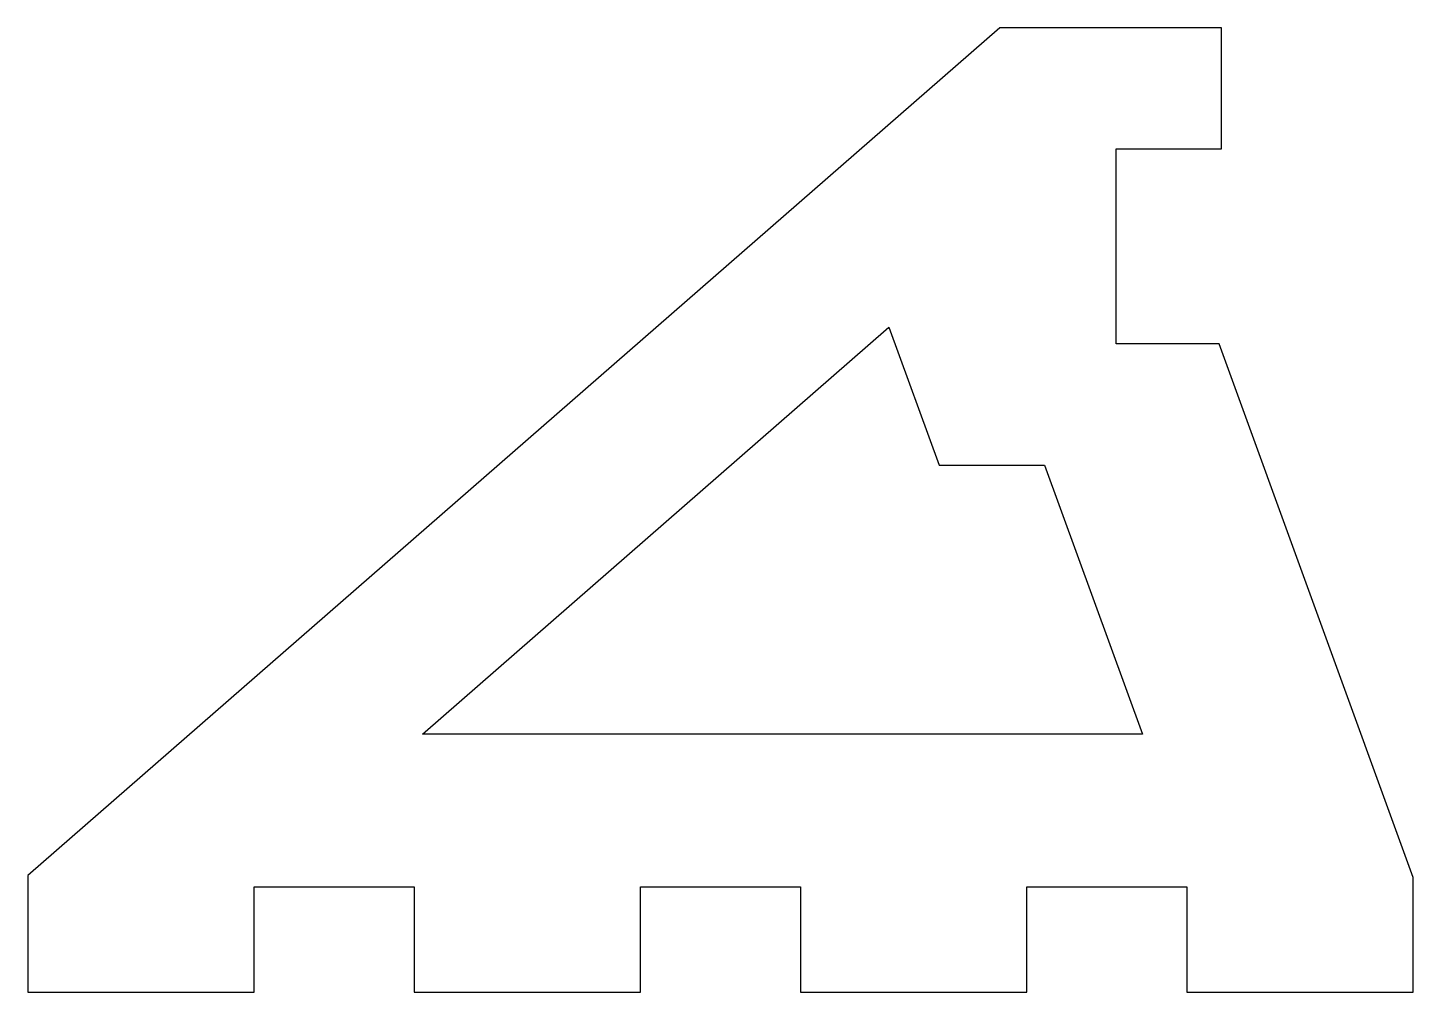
# Model space of a CAD drawing. Header units: millimetres. Extents: x -6.6 to 6.6, y -4.6 to 4.6.
import ezdxf

# ---------------------------------------------------------------- set-up
doc = ezdxf.new("R2010")
doc.units = ezdxf.units.MM
doc.layers.add('CUTOUTS', color=1, linetype='CONTINUOUS')
doc.layers.add('PERIMETER', color=5, linetype='CONTINUOUS')

msp = doc.modelspace()

# ---------------------------------------------------------------- linework, layer by layer
at = {"layer": 'CUTOUTS'}
for p, q in [((-2.829, -2.125), (1.598, 1.733)), ((1.598, 1.733), (2.074, 0.425)), ((2.074, 0.425), (3.076, 0.425)), ((3.076, 0.425), (4.004, -2.125)), ((4.004, -2.125), (-2.829, -2.125))]:
    msp.add_line(p, q, dxfattribs=at)
at = {"layer": 'PERIMETER'}
for p, q in [((2.652, 4.575), (-6.575, -3.466)), ((4.755, 4.575), (2.652, 4.575)), ((4.755, 3.425), (4.755, 4.575)), ((3.755, 1.575), (3.755, 3.425)), ((3.755, 3.425), (4.755, 3.425)), ((4.733, 1.575), (3.755, 1.575)), ((6.575, -3.487), (4.733, 1.575)), ((-6.575, -3.466), (-6.575, -4.575)), ((6.575, -4.575), (6.575, -3.487)), ((-4.425, -3.575), (-2.908, -3.575)), ((-4.425, -4.575), (-4.425, -3.575)), ((-2.908, -3.575), (-2.908, -4.575)), ((-0.758, -4.575), (-0.758, -3.575)), ((-0.758, -3.575), (0.758, -3.575)), ((0.758, -3.575), (0.758, -4.575)), ((2.908, -4.575), (2.908, -3.575)), ((2.908, -3.575), (4.425, -3.575)), ((4.425, -3.575), (4.425, -4.575)), ((-6.575, -4.575), (-4.425, -4.575)), ((-2.908, -4.575), (-0.758, -4.575)), ((0.758, -4.575), (2.908, -4.575)), ((4.425, -4.575), (6.575, -4.575))]:
    msp.add_line(p, q, dxfattribs=at)

doc.saveas('drawing.dxf')
